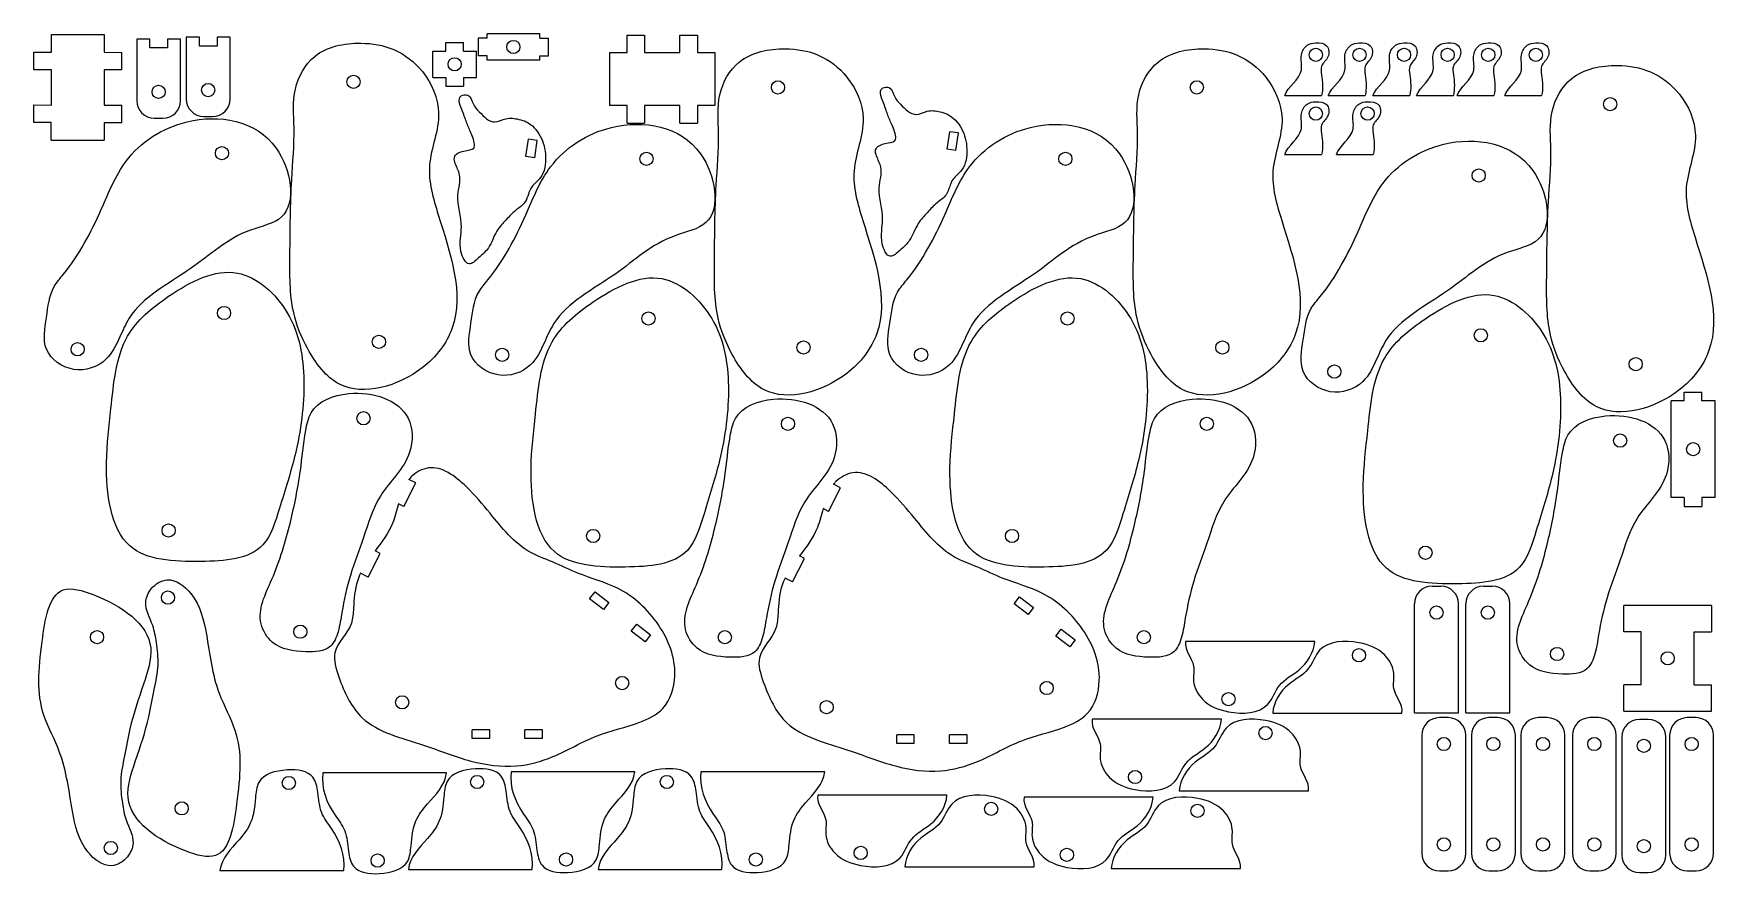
# Model space of a CAD drawing. Header units: inches. Extents: x 0 to 24, y 0 to 12.
import ezdxf

# ---------------------------------------------------------------- set-up
doc = ezdxf.new("R2010")
doc.units = ezdxf.units.IN
doc.header["$MEASUREMENT"] = 0

msp = doc.modelspace()

# ---------------------------------------------------------------- linework, layer by layer
at = {"color": 7, "linetype": 'Continuous', "lineweight": 15}
for p, q in [((0.278, 11.706), (0.279, 11.956)), ((0.279, 11.956), (1.029, 11.955)), ((1.029, 11.955), (1.028, 11.705)), ((1.676, 11.892), (1.489, 11.892)), ((1.489, 11.892), (1.489, 11.017)), ((1.676, 11.767), (1.676, 11.892)), ((1.926, 11.767), (1.676, 11.767)), ((2.114, 11.892), (1.926, 11.892)), ((1.926, 11.892), (1.926, 11.767)), ((2.114, 11.017), (2.114, 11.892)), ((2.381, 11.918), (2.193, 11.918)), ((2.193, 11.918), (2.193, 11.043)), ((2.381, 11.793), (2.381, 11.918)), ((2.631, 11.793), (2.381, 11.793)), ((2.818, 11.918), (2.631, 11.918)), ((2.631, 11.918), (2.631, 11.793)), ((2.818, 11.043), (2.818, 11.918)), ((5.883, 11.844), (6.133, 11.844)), ((5.883, 11.719), (5.883, 11.844)), ((6.133, 11.719), (6.133, 11.844)), ((6.468, 11.905), (6.343, 11.905)), ((6.343, 11.905), (6.343, 11.655)), ((7.218, 11.968), (6.468, 11.968)), ((6.468, 11.905), (6.468, 11.968)), ((7.218, 11.905), (7.218, 11.968)), ((7.218, 11.905), (7.343, 11.905)), ((7.343, 11.655), (7.343, 11.905)), ((8.458, 11.95), (8.708, 11.95)), ((8.458, 11.7), (8.458, 11.95)), ((8.708, 11.95), (8.708, 11.7)), ((9.208, 11.95), (9.458, 11.95)), ((9.208, 11.7), (9.208, 11.95)), ((9.458, 11.95), (9.458, 11.7)), ((0.028, 11.707), (0.278, 11.706)), ((0.028, 11.457), (0.028, 11.707)), ((1.028, 11.705), (1.278, 11.704)), ((1.278, 11.454), (1.278, 11.704)), ((5.696, 11.719), (5.883, 11.719)), ((5.696, 11.349), (5.696, 11.719)), ((6.133, 11.719), (6.321, 11.719)), ((6.321, 11.349), (6.321, 11.719)), ((6.468, 11.655), (6.343, 11.655)), ((6.468, 11.593), (6.468, 11.655)), ((7.218, 11.593), (6.468, 11.593)), ((7.218, 11.593), (7.218, 11.655)), ((7.218, 11.655), (7.343, 11.655)), ((8.208, 11.7), (8.458, 11.7)), ((8.208, 11.7), (8.208, 10.95)), ((8.708, 11.7), (9.208, 11.7)), ((9.458, 11.7), (9.708, 11.7)), ((9.708, 11.7), (9.708, 10.95)), ((0.278, 11.456), (0.028, 11.457)), ((0.277, 10.956), (0.278, 11.456)), ((1.028, 11.455), (1.027, 10.955)), ((1.278, 11.454), (1.028, 11.455)), ((5.696, 11.349), (5.883, 11.349)), ((5.883, 11.349), (5.883, 11.224)), ((6.133, 11.349), (6.133, 11.224)), ((6.133, 11.349), (6.321, 11.349)), ((5.883, 11.224), (6.133, 11.224)), ((17.805, 11.09), (18.329, 11.09)), ((18.425, 11.09), (18.949, 11.09)), ((19.059, 11.09), (19.583, 11.09)), ((19.678, 11.09), (20.202, 11.09)), ((20.255, 11.09), (20.779, 11.09)), ((20.932, 11.09), (21.456, 11.09)), ((0.026, 10.707), (0.027, 10.957)), ((0.027, 10.957), (0.277, 10.956)), ((1.027, 10.955), (1.277, 10.954)), ((1.276, 10.704), (1.277, 10.954)), ((2.443, 10.793), (2.568, 10.793)), ((8.458, 10.95), (8.208, 10.95)), ((8.458, 10.7), (8.458, 10.95)), ((8.708, 10.95), (8.708, 10.7)), ((9.208, 10.95), (8.708, 10.95)), ((9.208, 10.7), (9.208, 10.95)), ((9.458, 10.95), (9.458, 10.7)), ((9.708, 10.95), (9.458, 10.95)), ((0.276, 10.706), (0.026, 10.707)), ((0.276, 10.456), (0.276, 10.706)), ((1.026, 10.705), (1.026, 10.455)), ((1.276, 10.704), (1.026, 10.705)), ((1.739, 10.767), (1.864, 10.767)), ((8.458, 10.7), (8.708, 10.7)), ((9.208, 10.7), (9.458, 10.7)), ((13.009, 10.33), (13.045, 10.577)), ((13.169, 10.559), (13.045, 10.577)), ((13.133, 10.312), (13.169, 10.559)), ((0.276, 10.456), (1.026, 10.455)), ((7.022, 10.223), (7.058, 10.471)), ((7.182, 10.452), (7.058, 10.471)), ((7.146, 10.205), (7.182, 10.452)), ((13.133, 10.312), (13.009, 10.33)), ((7.146, 10.205), (7.022, 10.223)), ((17.805, 10.255), (18.329, 10.255)), ((18.54, 10.255), (19.064, 10.255)), ((23.297, 5.38), (23.297, 6.755)), ((23.484, 6.755), (23.297, 6.755)), ((23.484, 6.88), (23.734, 6.88)), ((23.484, 6.755), (23.484, 6.88)), ((23.734, 6.755), (23.734, 6.88)), ((23.922, 6.755), (23.734, 6.755)), ((23.922, 5.38), (23.922, 6.755)), ((5.288, 5.255), (5.458, 5.589)), ((5.458, 5.589), (5.359, 5.639)), ((11.321, 5.184), (11.491, 5.519)), ((11.491, 5.519), (11.392, 5.569)), ((5.288, 5.255), (5.211, 5.294)), ((23.484, 5.38), (23.297, 5.38)), ((23.484, 5.38), (23.484, 5.255)), ((23.734, 5.38), (23.734, 5.255)), ((23.922, 5.38), (23.734, 5.38)), ((11.321, 5.184), (11.244, 5.224)), ((23.484, 5.255), (23.734, 5.255)), ((4.777, 4.252), (4.948, 4.586)), ((4.948, 4.586), (4.878, 4.622)), ((10.81, 4.182), (10.981, 4.516)), ((10.981, 4.516), (10.911, 4.552)), ((4.777, 4.252), (4.671, 4.306)), ((10.81, 4.182), (10.704, 4.236)), ((19.899, 4.122), (20.024, 4.122)), ((20.63, 4.122), (20.755, 4.122)), ((7.926, 3.943), (8.003, 4.042)), ((8.124, 3.79), (7.926, 3.943)), ((8.003, 4.042), (8.2, 3.889)), ((8.2, 3.889), (8.124, 3.79)), ((13.959, 3.873), (14.036, 3.972)), ((14.157, 3.72), (13.959, 3.873)), ((14.036, 3.972), (14.233, 3.819)), ((19.649, 2.322), (19.649, 3.872)), ((20.274, 2.322), (20.274, 3.872)), ((20.38, 2.322), (20.38, 3.872)), ((21.005, 2.322), (21.005, 3.872)), ((22.623, 3.473), (22.623, 3.848)), ((23.873, 3.848), (22.623, 3.848)), ((23.873, 3.848), (23.873, 3.473)), ((14.233, 3.819), (14.157, 3.72)), ((8.519, 3.484), (8.596, 3.583)), ((8.717, 3.331), (8.519, 3.484)), ((8.596, 3.583), (8.793, 3.43)), ((8.793, 3.43), (8.717, 3.331)), ((14.552, 3.414), (14.629, 3.513)), ((14.75, 3.261), (14.552, 3.414)), ((14.629, 3.513), (14.826, 3.36)), ((14.826, 3.36), (14.75, 3.261)), ((22.873, 3.473), (22.623, 3.473)), ((22.873, 2.723), (22.873, 3.473)), ((23.623, 2.723), (23.623, 3.473)), ((23.623, 3.473), (23.873, 3.473)), ((18.233, 3.337), (16.396, 3.337)), ((22.873, 2.723), (22.623, 2.723)), ((22.623, 2.348), (22.623, 2.723)), ((23.623, 2.723), (23.873, 2.723)), ((23.873, 2.348), (23.873, 2.723)), ((16.905, 2.232), (15.068, 2.232)), ((17.634, 2.321), (19.471, 2.321)), ((19.649, 2.322), (20.274, 2.322)), ((20.128, 2.255), (20.003, 2.255)), ((20.38, 2.322), (21.005, 2.322)), ((20.833, 2.255), (20.708, 2.255)), ((21.537, 2.255), (21.412, 2.255)), ((22.268, 2.255), (22.143, 2.255)), ((22.623, 2.348), (23.873, 2.348)), ((22.972, 2.229), (22.847, 2.229)), ((23.651, 2.255), (23.526, 2.255)), ((6.508, 2.082), (6.258, 2.082)), ((6.258, 1.957), (6.258, 2.082)), ((6.508, 1.957), (6.258, 1.957)), ((6.508, 1.957), (6.508, 2.082)), ((7.258, 2.082), (7.008, 2.082)), ((7.008, 1.957), (7.008, 2.082)), ((7.258, 1.957), (7.008, 1.957)), ((7.258, 1.957), (7.258, 2.082)), ((12.541, 2.012), (12.291, 2.012)), ((12.291, 1.887), (12.291, 2.012)), ((12.541, 1.887), (12.541, 2.012)), ((13.291, 2.012), (13.041, 2.012)), ((13.041, 1.887), (13.041, 2.012)), ((13.291, 1.887), (13.291, 2.012)), ((19.753, 2.005), (19.753, 0.33)), ((20.378, 0.33), (20.378, 2.005)), ((20.458, 2.005), (20.458, 0.33)), ((21.083, 0.33), (21.083, 2.005)), ((21.162, 2.005), (21.162, 0.33)), ((21.787, 0.33), (21.787, 2.005)), ((21.893, 2.005), (21.893, 0.33)), ((22.518, 0.33), (22.518, 2.005)), ((22.597, 1.979), (22.597, 0.304)), ((23.222, 0.304), (23.222, 1.979)), ((23.276, 2.005), (23.276, 0.33)), ((23.901, 0.33), (23.901, 2.005)), ((12.541, 1.887), (12.291, 1.887)), ((13.291, 1.887), (13.041, 1.887)), ((5.893, 1.47), (4.134, 1.47)), ((8.57, 1.486), (6.811, 1.486)), ((11.267, 1.486), (9.508, 1.486)), ((16.306, 1.216), (18.143, 1.216)), ((13.005, 1.154), (11.168, 1.154)), ((15.937, 1.127), (14.1, 1.127)), ((2.673, 0.082), (4.432, 0.082)), ((5.35, 0.097), (7.109, 0.097)), ((8.046, 0.097), (9.805, 0.097)), ((12.406, 0.138), (14.243, 0.138)), ((15.338, 0.111), (17.175, 0.111)), ((20.003, 0.08), (20.128, 0.08)), ((20.708, 0.08), (20.833, 0.08)), ((21.412, 0.08), (21.537, 0.08)), ((22.143, 0.08), (22.268, 0.08)), ((22.847, 0.054), (22.972, 0.054)), ((23.526, 0.08), (23.651, 0.08))]:
    msp.add_line(p, q, dxfattribs=at)
for centre, radius in [((6.843, 11.78), 0.0938), ((18.248, 11.669), 0.0938), ((18.867, 11.669), 0.0938), ((19.501, 11.669), 0.0938), ((20.121, 11.669), 0.0938), ((20.698, 11.669), 0.0938), ((21.375, 11.669), 0.0938), ((6.008, 11.534), 0.0938), ((4.57, 11.285), 0.0938), ((10.603, 11.206), 0.0938), ((16.557, 11.206), 0.0938), ((1.801, 11.142), 0.0938), ((2.506, 11.168), 0.0938), ((22.431, 10.968), 0.0938), ((18.248, 10.834), 0.0938), ((18.983, 10.834), 0.0938), ((2.701, 10.271), 0.0938), ((8.734, 10.192), 0.0938), ((14.688, 10.192), 0.0938), ((20.562, 9.954), 0.0938), ((2.731, 8.002), 0.0938), ((8.764, 7.923), 0.0938), ((14.718, 7.923), 0.0938), ((4.932, 7.592), 0.0938), ((20.592, 7.685), 0.0938), ((0.65, 7.487), 0.0938), ((6.683, 7.408), 0.0938), ((10.965, 7.512), 0.0938), ((12.637, 7.408), 0.0938), ((16.919, 7.512), 0.0938), ((18.511, 7.17), 0.0938), ((22.793, 7.275), 0.0938), ((4.712, 6.507), 0.0938), ((10.745, 6.428), 0.0938), ((16.699, 6.428), 0.0938), ((22.573, 6.19), 0.0938), ((23.609, 6.067), 0.0938), ((1.943, 4.914), 0.0938), ((7.977, 4.835), 0.0938), ((13.93, 4.835), 0.0938), ((19.805, 4.597), 0.0938), ((1.934, 3.96), 0.0938), ((19.962, 3.747), 0.0938), ((20.692, 3.747), 0.0938), ((0.926, 3.398), 0.0938), ((3.815, 3.476), 0.0938), ((9.848, 3.397), 0.0938), ((15.802, 3.397), 0.0938), ((18.86, 3.141), 0.0938), ((21.676, 3.159), 0.0938), ((23.248, 3.098), 0.0938), ((8.389, 2.746), 0.0938), ((14.422, 2.676), 0.0938), ((5.262, 2.473), 0.0938), ((11.295, 2.403), 0.0938), ((17.006, 2.517), 0.0938), ((17.533, 2.036), 0.0938), ((20.066, 1.88), 0.0938), ((20.77, 1.88), 0.0938), ((21.475, 1.88), 0.0938), ((22.205, 1.88), 0.0938), ((22.91, 1.854), 0.0938), ((23.588, 1.88), 0.0938), ((15.678, 1.412), 0.0938), ((3.651, 1.327), 0.0937), ((6.329, 1.342), 0.0937), ((9.025, 1.342), 0.0937), ((2.129, 0.967), 0.0938), ((13.633, 0.959), 0.0938), ((16.565, 0.931), 0.0938), ((1.121, 0.404), 0.0938), ((20.066, 0.455), 0.0938), ((20.77, 0.455), 0.0938), ((21.475, 0.455), 0.0938), ((22.205, 0.455), 0.0938), ((22.91, 0.429), 0.0938), ((23.588, 0.455), 0.0938), ((4.914, 0.225), 0.0937), ((7.591, 0.241), 0.0937), ((10.288, 0.241), 0.0937), ((11.779, 0.334), 0.0938), ((14.71, 0.307), 0.0938)]:
    msp.add_circle(centre, radius, dxfattribs=at)
for centre, start, end in [((2.443, 11.043), 180, 270), ((2.568, 11.043), 270, 0), ((1.739, 11.017), 180, 270), ((1.864, 11.017), 270, 0), ((19.899, 3.872), 90, 180), ((20.024, 3.872), 0, 90), ((20.63, 3.872), 90, 180), ((20.755, 3.872), 0, 90), ((20.003, 2.005), 90, 180), ((20.128, 2.005), 0, 90), ((20.708, 2.005), 90, 180), ((20.833, 2.005), 0, 90), ((21.412, 2.005), 90, 180), ((21.537, 2.005), 0, 90), ((22.143, 2.005), 90, 180), ((22.268, 2.005), 0, 90), ((22.847, 1.979), 90, 180), ((22.972, 1.979), 0, 90), ((23.526, 2.005), 90, 180), ((23.651, 2.005), 0, 90), ((20.003, 0.33), 180, 270), ((20.128, 0.33), 270, 0), ((20.708, 0.33), 180, 270), ((20.833, 0.33), 270, 0), ((21.412, 0.33), 180, 270), ((21.537, 0.33), 270, 0), ((22.143, 0.33), 180, 270), ((22.268, 0.33), 270, 0), ((22.847, 0.304), 180, 270), ((22.972, 0.304), 270, 0), ((23.526, 0.33), 180, 270), ((23.651, 0.33), 270, 0)]:
    msp.add_arc(centre, 0.25, start, end, dxfattribs=at)
for points, knots in [([(3.726, 10.634), (3.73, 10.387), (3.673, 9.787), (3.67, 8.916), (3.658, 8.084), (3.912, 7.452), (4.438, 6.737), (5.498, 7.045), (6.237, 8.025), (5.855, 9.11), (5.561, 10.112), (5.884, 10.802), (5.611, 11.433), (5.169, 11.778), (4.611, 11.869), (4.002, 11.751), (3.686, 11.183), (3.723, 10.818), (3.726, 10.634)], [0, 0, 0, 0, 0.060367, 0.147459, 0.214848, 0.259879, 0.31505, 0.412855, 0.470827, 0.603019, 0.661592, 0.723224, 0.774678, 0.816596, 0.855565, 0.911147, 0.955232, 1, 1, 1, 1]), ([(9.759, 10.555), (9.763, 10.308), (9.706, 9.708), (9.703, 8.836), (9.691, 8.005), (9.946, 7.372), (10.471, 6.657), (11.531, 6.966), (12.27, 7.945), (11.888, 9.031), (11.594, 10.033), (11.917, 10.723), (11.644, 11.354), (11.202, 11.699), (10.644, 11.79), (10.035, 11.672), (9.719, 11.104), (9.756, 10.738), (9.759, 10.555)], [0, 0, 0, 0, 0.060367, 0.147459, 0.214848, 0.259879, 0.31505, 0.412855, 0.470827, 0.603019, 0.661592, 0.723224, 0.774678, 0.816596, 0.855565, 0.911147, 0.955232, 1, 1, 1, 1]), ([(15.713, 10.555), (15.717, 10.308), (15.66, 9.708), (15.657, 8.836), (15.644, 8.005), (15.899, 7.372), (16.425, 6.657), (17.484, 6.966), (18.224, 7.945), (17.841, 9.031), (17.548, 10.033), (17.87, 10.723), (17.597, 11.354), (17.155, 11.699), (16.598, 11.79), (15.989, 11.672), (15.672, 11.104), (15.709, 10.738), (15.713, 10.555)], [0, 0, 0, 0, 0.060367, 0.147459, 0.214848, 0.259879, 0.31505, 0.412855, 0.470827, 0.603019, 0.661592, 0.723224, 0.774678, 0.816596, 0.855565, 0.911147, 0.955232, 1, 1, 1, 1]), ([(17.805, 11.09), (17.847, 11.212), (18.104, 11.369), (18.011, 11.651), (18.106, 11.818), (18.255, 11.846), (18.429, 11.828), (18.448, 11.621), (18.307, 11.529), (18.34, 11.321), (18.351, 11.189), (18.329, 11.09)], [0, 0, 0, 0, 0.237102, 0.355085, 0.44147, 0.511004, 0.597826, 0.684225, 0.771372, 0.837925, 1, 1, 1, 1]), ([(18.425, 11.09), (18.467, 11.212), (18.724, 11.369), (18.63, 11.651), (18.726, 11.818), (18.875, 11.846), (19.049, 11.828), (19.067, 11.621), (18.927, 11.529), (18.96, 11.321), (18.971, 11.189), (18.949, 11.09)], [0, 0, 0, 0, 0.237102, 0.355085, 0.44147, 0.511004, 0.597826, 0.684225, 0.771372, 0.837925, 1, 1, 1, 1]), ([(19.059, 11.09), (19.101, 11.212), (19.358, 11.369), (19.265, 11.651), (19.36, 11.818), (19.509, 11.846), (19.683, 11.828), (19.701, 11.621), (19.561, 11.529), (19.594, 11.321), (19.605, 11.189), (19.583, 11.09)], [0, 0, 0, 0, 0.237102, 0.355085, 0.44147, 0.511004, 0.597826, 0.684225, 0.771372, 0.837925, 1, 1, 1, 1]), ([(19.678, 11.09), (19.721, 11.212), (19.977, 11.369), (19.884, 11.651), (19.98, 11.818), (20.129, 11.846), (20.303, 11.828), (20.321, 11.621), (20.18, 11.529), (20.214, 11.321), (20.224, 11.189), (20.202, 11.09)], [0, 0, 0, 0, 0.237102, 0.355085, 0.44147, 0.511004, 0.597826, 0.684225, 0.771372, 0.837925, 1, 1, 1, 1]), ([(20.255, 11.09), (20.297, 11.212), (20.554, 11.369), (20.461, 11.651), (20.556, 11.818), (20.705, 11.846), (20.879, 11.828), (20.897, 11.621), (20.757, 11.529), (20.79, 11.321), (20.801, 11.189), (20.779, 11.09)], [0, 0, 0, 0, 0.237102, 0.355085, 0.44147, 0.511004, 0.597826, 0.684225, 0.771372, 0.837925, 1, 1, 1, 1]), ([(20.932, 11.09), (20.974, 11.212), (21.231, 11.369), (21.138, 11.651), (21.233, 11.818), (21.382, 11.846), (21.556, 11.828), (21.575, 11.621), (21.434, 11.529), (21.467, 11.321), (21.478, 11.189), (21.456, 11.09)], [0, 0, 0, 0, 0.237102, 0.355085, 0.44147, 0.511004, 0.597826, 0.684225, 0.771372, 0.837925, 1, 1, 1, 1]), ([(21.587, 10.317), (21.591, 10.07), (21.534, 9.47), (21.531, 8.598), (21.519, 7.767), (21.774, 7.134), (22.299, 6.419), (23.359, 6.728), (24.098, 7.708), (23.716, 8.793), (23.422, 9.795), (23.745, 10.485), (23.472, 11.116), (23.03, 11.461), (22.472, 11.552), (21.863, 11.434), (21.547, 10.866), (21.584, 10.501), (21.587, 10.317)], [0, 0, 0, 0, 0.060367, 0.147459, 0.214848, 0.259879, 0.31505, 0.412855, 0.470827, 0.603019, 0.661592, 0.723224, 0.774678, 0.816596, 0.855565, 0.911147, 0.955232, 1, 1, 1, 1]), ([(6.213, 8.7), (6.255, 8.697), (6.366, 8.803), (6.515, 8.93), (6.583, 9.16), (6.738, 9.321), (6.864, 9.463), (7.013, 9.552), (7.052, 9.679), (7.098, 9.812), (7.278, 9.932), (7.321, 10.228), (7.249, 10.519), (7.083, 10.707), (6.897, 10.761), (6.742, 10.785), (6.546, 10.664), (6.383, 10.834), (6.262, 10.959), (6.235, 11.116), (6.019, 11.09), (6.132, 10.851), (6.185, 10.678), (6.256, 10.531), (6.327, 10.316), (6.13, 10.314), (5.983, 10.245), (6.022, 10.093), (6.118, 9.935), (6.008, 9.619), (6.149, 9.251), (6.047, 8.948), (6.158, 8.704), (6.213, 8.7)], [0, 0, 0, 0, 0.025479, 0.057543, 0.099956, 0.133034, 0.163896, 0.19156, 0.21193, 0.22561, 0.258492, 0.308276, 0.356004, 0.401629, 0.418999, 0.448323, 0.474483, 0.516873, 0.538668, 0.562806, 0.577899, 0.616936, 0.64534, 0.673284, 0.701187, 0.724121, 0.750378, 0.764142, 0.79167, 0.838296, 0.910523, 0.966354, 1, 1, 1, 1]), ([(12.2, 8.807), (12.242, 8.804), (12.353, 8.91), (12.502, 9.037), (12.571, 9.266), (12.726, 9.427), (12.851, 9.57), (13, 9.658), (13.039, 9.786), (13.085, 9.919), (13.265, 10.039), (13.308, 10.335), (13.236, 10.626), (13.07, 10.814), (12.884, 10.868), (12.729, 10.892), (12.533, 10.771), (12.37, 10.941), (12.25, 11.065), (12.222, 11.223), (12.006, 11.197), (12.119, 10.958), (12.172, 10.785), (12.243, 10.637), (12.314, 10.423), (12.117, 10.421), (11.971, 10.352), (12.009, 10.2), (12.105, 10.041), (11.995, 9.725), (12.136, 9.358), (12.035, 9.054), (12.145, 8.811), (12.2, 8.807)], [0, 0, 0, 0, 0.025479, 0.057543, 0.099956, 0.133034, 0.163896, 0.19156, 0.21193, 0.22561, 0.258492, 0.308276, 0.356004, 0.401629, 0.418999, 0.448323, 0.474483, 0.516873, 0.538668, 0.562806, 0.577899, 0.616936, 0.64534, 0.673284, 0.701187, 0.724121, 0.750378, 0.764142, 0.79167, 0.838296, 0.910523, 0.966354, 1, 1, 1, 1]), ([(0.449, 8.553), (0.402, 8.495), (0.25, 8.324), (0.217, 7.942), (0.117, 7.452), (0.585, 7.114), (1.073, 7.281), (1.241, 7.639), (1.481, 8.189), (2.27, 8.574), (2.886, 9.167), (3.804, 9.334), (3.574, 10.686), (2.246, 10.889), (1.314, 10.281), (0.959, 9.373), (0.676, 8.833), (0.449, 8.553)], [0, 0, 0, 0, 0.02086, 0.063863, 0.106625, 0.152099, 0.197955, 0.233554, 0.26154, 0.367581, 0.464213, 0.509543, 0.602655, 0.72773, 0.825803, 0.898573, 1, 1, 1, 1]), ([(17.805, 10.255), (17.847, 10.377), (18.104, 10.534), (18.011, 10.816), (18.106, 10.983), (18.255, 11.011), (18.429, 10.993), (18.448, 10.786), (18.307, 10.694), (18.34, 10.486), (18.351, 10.354), (18.329, 10.255)], [0, 0, 0, 0, 0.237102, 0.355085, 0.44147, 0.511004, 0.597826, 0.684225, 0.771372, 0.837925, 1, 1, 1, 1]), ([(18.54, 10.255), (18.582, 10.377), (18.839, 10.534), (18.746, 10.816), (18.841, 10.983), (18.99, 11.011), (19.164, 10.993), (19.182, 10.786), (19.042, 10.694), (19.075, 10.486), (19.086, 10.354), (19.064, 10.255)], [0, 0, 0, 0, 0.237102, 0.355085, 0.44147, 0.511004, 0.597826, 0.684225, 0.771372, 0.837925, 1, 1, 1, 1]), ([(6.482, 8.474), (6.435, 8.416), (6.283, 8.244), (6.25, 7.863), (6.15, 7.373), (6.618, 7.035), (7.106, 7.201), (7.274, 7.56), (7.514, 8.11), (8.303, 8.495), (8.919, 9.088), (9.837, 9.255), (9.607, 10.606), (8.279, 10.809), (7.347, 10.201), (6.992, 9.294), (6.709, 8.753), (6.482, 8.474)], [0, 0, 0, 0, 0.02086, 0.063863, 0.106625, 0.152099, 0.197955, 0.233554, 0.26154, 0.367581, 0.464213, 0.509543, 0.602655, 0.72773, 0.825803, 0.898573, 1, 1, 1, 1]), ([(12.435, 8.474), (12.389, 8.416), (12.237, 8.244), (12.203, 7.863), (12.104, 7.373), (12.571, 7.035), (13.06, 7.201), (13.228, 7.56), (13.468, 8.11), (14.257, 8.495), (14.873, 9.088), (15.79, 9.255), (15.56, 10.606), (14.233, 10.809), (13.301, 10.201), (12.946, 9.294), (12.663, 8.753), (12.435, 8.474)], [0, 0, 0, 0, 0.02086, 0.063863, 0.106625, 0.152099, 0.197955, 0.233554, 0.26154, 0.367581, 0.464213, 0.509543, 0.602655, 0.72773, 0.825803, 0.898573, 1, 1, 1, 1]), ([(18.31, 8.236), (18.263, 8.178), (18.111, 8.007), (18.078, 7.625), (17.978, 7.135), (18.446, 6.797), (18.934, 6.963), (19.102, 7.322), (19.342, 7.872), (20.131, 8.257), (20.747, 8.85), (21.665, 9.017), (21.435, 10.368), (20.107, 10.571), (19.175, 9.964), (18.82, 9.056), (18.537, 8.516), (18.31, 8.236)], [0, 0, 0, 0, 0.02086, 0.063863, 0.106625, 0.152099, 0.197955, 0.233554, 0.26154, 0.367581, 0.464213, 0.509543, 0.602655, 0.72773, 0.825803, 0.898573, 1, 1, 1, 1]), ([(1.061, 5.875), (1.054, 5.444), (1.166, 4.512), (2.353, 4.45), (3.308, 4.518), (3.542, 5.316), (3.785, 6.06), (3.918, 7.017), (3.755, 8.01), (2.905, 8.792), (1.973, 8.3), (1.216, 7.671), (1.139, 6.718), (1.065, 6.147), (1.061, 5.875)], [0, 0, 0, 0, 0.109929, 0.202397, 0.284224, 0.335388, 0.405959, 0.501198, 0.58986, 0.671199, 0.763591, 0.836455, 0.930609, 1, 1, 1, 1]), ([(7.094, 5.796), (7.087, 5.365), (7.199, 4.433), (8.386, 4.37), (9.341, 4.439), (9.575, 5.237), (9.818, 5.981), (9.951, 6.938), (9.788, 7.931), (8.938, 8.712), (8.006, 8.22), (7.249, 7.592), (7.172, 6.638), (7.099, 6.068), (7.094, 5.796)], [0, 0, 0, 0, 0.109929, 0.202397, 0.284224, 0.335388, 0.405959, 0.501198, 0.58986, 0.671199, 0.763591, 0.836455, 0.930609, 1, 1, 1, 1]), ([(13.048, 5.796), (13.041, 5.365), (13.153, 4.433), (14.34, 4.37), (15.295, 4.439), (15.529, 5.237), (15.772, 5.981), (15.905, 6.938), (15.742, 7.931), (14.892, 8.712), (13.959, 8.22), (13.203, 7.592), (13.126, 6.638), (13.052, 6.068), (13.048, 5.796)], [0, 0, 0, 0, 0.109929, 0.202397, 0.284224, 0.335388, 0.405959, 0.501198, 0.58986, 0.671199, 0.763591, 0.836455, 0.930609, 1, 1, 1, 1]), ([(18.922, 5.558), (18.915, 5.127), (19.027, 4.195), (20.214, 4.133), (21.169, 4.201), (21.403, 4.999), (21.646, 5.743), (21.779, 6.7), (21.616, 7.693), (20.766, 8.474), (19.834, 7.982), (19.077, 7.354), (19, 6.4), (18.927, 5.83), (18.922, 5.558)], [0, 0, 0, 0, 0.109929, 0.202397, 0.284224, 0.335388, 0.405959, 0.501198, 0.58986, 0.671199, 0.763591, 0.836455, 0.930609, 1, 1, 1, 1]), ([(3.892, 6.332), (3.858, 6.139), (3.82, 5.708), (3.675, 4.987), (3.468, 4.292), (3.152, 3.693), (3.439, 3.234), (3.837, 3.181), (4.247, 3.196), (4.367, 3.493), (4.415, 3.833), (4.515, 4.29), (4.729, 4.828), (4.91, 5.468), (5.423, 5.894), (5.411, 6.715), (4.603, 6.964), (3.97, 6.715), (3.907, 6.42), (3.892, 6.332)], [0, 0, 0, 0, 0.062075, 0.14282, 0.234857, 0.305446, 0.33893, 0.391746, 0.4305, 0.455901, 0.486064, 0.544324, 0.605685, 0.674669, 0.755717, 0.807826, 0.906477, 0.971557, 1, 1, 1, 1]), ([(9.925, 6.253), (9.891, 6.06), (9.853, 5.629), (9.708, 4.908), (9.501, 4.213), (9.185, 3.613), (9.472, 3.155), (9.87, 3.102), (10.28, 3.117), (10.4, 3.414), (10.448, 3.754), (10.548, 4.211), (10.762, 4.748), (10.943, 5.388), (11.456, 5.815), (11.444, 6.635), (10.637, 6.885), (10.003, 6.636), (9.94, 6.341), (9.925, 6.253)], [0, 0, 0, 0, 0.062075, 0.14282, 0.234857, 0.305446, 0.33893, 0.391746, 0.4305, 0.455901, 0.486064, 0.544324, 0.605685, 0.674669, 0.755717, 0.807826, 0.906477, 0.971557, 1, 1, 1, 1]), ([(15.878, 6.253), (15.845, 6.06), (15.806, 5.629), (15.661, 4.908), (15.455, 4.213), (15.139, 3.613), (15.426, 3.155), (15.824, 3.102), (16.234, 3.117), (16.354, 3.414), (16.402, 3.754), (16.502, 4.211), (16.716, 4.748), (16.897, 5.388), (17.41, 5.815), (17.398, 6.635), (16.59, 6.885), (15.957, 6.636), (15.894, 6.341), (15.878, 6.253)], [0, 0, 0, 0, 0.062075, 0.14282, 0.234857, 0.305446, 0.33893, 0.391746, 0.4305, 0.455901, 0.486064, 0.544324, 0.605685, 0.674669, 0.755717, 0.807826, 0.906477, 0.971557, 1, 1, 1, 1]), ([(21.753, 6.015), (21.719, 5.822), (21.681, 5.391), (21.536, 4.67), (21.329, 3.975), (21.013, 3.376), (21.3, 2.917), (21.698, 2.864), (22.108, 2.879), (22.228, 3.176), (22.276, 3.516), (22.376, 3.973), (22.59, 4.511), (22.771, 5.15), (23.284, 5.577), (23.272, 6.398), (22.465, 6.647), (21.831, 6.398), (21.768, 6.103), (21.753, 6.015)], [0, 0, 0, 0, 0.062075, 0.14282, 0.234857, 0.305446, 0.33893, 0.391746, 0.4305, 0.455901, 0.486064, 0.544324, 0.605685, 0.674669, 0.755717, 0.807826, 0.906477, 0.971557, 1, 1, 1, 1]), ([(4.671, 4.306), (4.653, 4.27), (4.589, 4.116), (4.574, 3.867), (4.554, 3.501), (4.233, 3.236), (4.391, 2.719), (4.678, 2.1), (5.509, 1.907), (6.207, 1.619), (6.852, 1.525), (7.466, 1.696), (8.004, 2.027), (8.561, 2.14), (9.038, 2.369), (9.211, 2.95), (8.949, 3.614), (8.402, 4.116), (7.82, 4.265), (7.42, 4.466), (6.928, 4.637), (6.566, 5.096), (6.18, 5.558), (5.742, 5.896), (5.459, 5.741), (5.394, 5.678), (5.382, 5.665), (5.37, 5.652), (5.359, 5.639)], [0.111717, 0.111717, 0.111717, 0.111717, 0.1206738, 0.148904, 0.1641659, 0.1987067, 0.2236188, 0.2719587, 0.3405409, 0.3918184, 0.4385, 0.4771503, 0.5271779, 0.5729772, 0.600307, 0.6360403, 0.69068, 0.7469129, 0.7893863, 0.8186818, 0.8437191, 0.9006592, 0.9374826, 0.9804937, 1, 1, 1, 1.0037866, 1.0037866, 1.0037866, 1.0037866]), ([(10.704, 4.236), (10.686, 4.2), (10.622, 4.045), (10.607, 3.797), (10.587, 3.43), (10.266, 3.166), (10.424, 2.649), (10.711, 2.03), (11.542, 1.837), (12.24, 1.549), (12.885, 1.455), (13.499, 1.626), (14.037, 1.956), (14.594, 2.07), (15.071, 2.299), (15.244, 2.88), (14.982, 3.544), (14.435, 4.046), (13.853, 4.195), (13.453, 4.396), (12.961, 4.567), (12.599, 5.026), (12.213, 5.488), (11.775, 5.826), (11.492, 5.671), (11.427, 5.608), (11.415, 5.595), (11.403, 5.582), (11.392, 5.569)], [0.111717, 0.111717, 0.111717, 0.111717, 0.1206738, 0.148904, 0.1641659, 0.1987067, 0.2236188, 0.2719587, 0.3405409, 0.3918184, 0.4385, 0.4771503, 0.5271779, 0.5729772, 0.600307, 0.6360403, 0.69068, 0.7469129, 0.7893863, 0.8186818, 0.8437191, 0.9006592, 0.9374826, 0.9804937, 1, 1, 1, 1.0037866, 1.0037866, 1.0037866, 1.0037866]), ([(5.211, 5.294), (5.187, 5.203), (5.126, 4.952), (4.973, 4.749), (4.878, 4.622)], [0.03110711, 0.03110711, 0.03110711, 0.03110711, 0.05067034, 0.08441647, 0.08441647, 0.08441647, 0.08441647]), ([(11.244, 5.224), (11.22, 5.133), (11.159, 4.882), (11.006, 4.679), (10.911, 4.552)], [0.03110711, 0.03110711, 0.03110711, 0.03110711, 0.05067034, 0.08441647, 0.08441647, 0.08441647, 0.08441647]), ([(0.444, 4.068), (0.238, 3.995), (0.115, 3.174), (0.049, 2.431), (0.474, 1.684), (0.549, 1.002), (0.687, 0.393), (1.089, 0.08), (1.368, 0.25), (1.484, 0.519), (1.329, 0.768), (1.281, 1.065), (1.244, 1.374), (1.322, 1.724), (1.402, 2.189), (1.567, 2.675), (1.833, 3.467), (1.126, 3.948), (0.557, 4.107), (0.444, 4.068)], [0, 0, 0, 0, 0.086473, 0.201224, 0.263841, 0.35744, 0.42531, 0.467876, 0.496265, 0.519241, 0.556864, 0.583624, 0.618875, 0.657601, 0.700502, 0.773447, 0.830648, 0.952544, 1, 1, 1, 1]), ([(2.611, 0.297), (2.817, 0.37), (2.94, 1.19), (3.007, 1.933), (2.581, 2.68), (2.507, 3.362), (2.369, 3.972), (1.966, 4.284), (1.687, 4.114), (1.572, 3.846), (1.726, 3.596), (1.775, 3.299), (1.811, 2.991), (1.733, 2.641), (1.654, 2.175), (1.488, 1.689), (1.222, 0.897), (1.93, 0.416), (2.498, 0.257), (2.611, 0.297)], [0, 0, 0, 0, 0.086473, 0.201224, 0.263841, 0.35744, 0.42531, 0.467876, 0.496265, 0.519241, 0.556864, 0.583624, 0.618875, 0.657601, 0.700502, 0.773447, 0.830648, 0.952544, 1, 1, 1, 1]), ([(16.396, 3.337), (16.376, 3.207), (16.553, 3.048), (16.48, 2.748), (16.642, 2.455), (17.039, 2.293), (17.572, 2.318), (17.703, 2.757), (18.063, 2.927), (18.218, 3.175), (18.233, 3.337)], [0, 0, 0, 0, 0.123491, 0.193734, 0.290835, 0.427926, 0.618704, 0.723847, 0.840531, 1, 1, 1, 1]), ([(19.471, 2.321), (19.49, 2.452), (19.313, 2.611), (19.386, 2.91), (19.224, 3.203), (18.828, 3.365), (18.294, 3.34), (18.163, 2.901), (17.803, 2.731), (17.648, 2.483), (17.634, 2.321)], [0, 0, 0, 0, 0.123491, 0.193734, 0.290835, 0.427926, 0.618704, 0.723847, 0.840531, 1, 1, 1, 1]), ([(15.068, 2.232), (15.048, 2.101), (15.225, 1.942), (15.153, 1.643), (15.315, 1.35), (15.711, 1.188), (16.245, 1.213), (16.375, 1.652), (16.736, 1.822), (16.891, 2.07), (16.905, 2.232)], [0, 0, 0, 0, 0.123491, 0.193734, 0.290835, 0.427926, 0.618704, 0.723847, 0.840531, 1, 1, 1, 1]), ([(18.143, 1.216), (18.163, 1.347), (17.986, 1.505), (18.058, 1.805), (17.896, 2.098), (17.5, 2.26), (16.966, 2.235), (16.836, 1.796), (16.475, 1.626), (16.32, 1.378), (16.306, 1.216)], [0, 0, 0, 0, 0.123491, 0.193734, 0.290835, 0.427926, 0.618704, 0.723847, 0.840531, 1, 1, 1, 1]), ([(4.432, 0.082), (4.458, 0.305), (4.344, 0.584), (4.087, 0.905), (4.077, 1.168), (4.007, 1.488), (3.604, 1.544), (3.205, 1.43), (3.173, 1.065), (3.146, 0.773), (2.899, 0.456), (2.697, 0.265), (2.673, 0.082)], [0, 0, 0, 0, 0.174396, 0.246774, 0.327815, 0.389779, 0.493993, 0.615527, 0.677078, 0.775393, 0.855999, 1, 1, 1, 1]), ([(4.134, 1.47), (4.108, 1.247), (4.221, 0.967), (4.479, 0.647), (4.488, 0.384), (4.558, 0.063), (4.962, 0.008), (5.36, 0.122), (5.393, 0.486), (5.42, 0.779), (5.667, 1.096), (5.869, 1.287), (5.893, 1.47)], [0, 0, 0, 0, 0.174396, 0.246774, 0.327815, 0.389779, 0.493993, 0.615527, 0.677078, 0.775393, 0.855999, 1, 1, 1, 1]), ([(7.109, 0.097), (7.135, 0.321), (7.021, 0.6), (6.764, 0.921), (6.754, 1.184), (6.684, 1.504), (6.281, 1.559), (5.882, 1.446), (5.85, 1.081), (5.823, 0.789), (5.576, 0.471), (5.374, 0.281), (5.35, 0.097)], [0, 0, 0, 0, 0.174396, 0.246774, 0.327815, 0.389779, 0.493993, 0.615527, 0.677078, 0.775393, 0.855999, 1, 1, 1, 1]), ([(6.811, 1.486), (6.785, 1.262), (6.899, 0.983), (7.156, 0.662), (7.166, 0.4), (7.236, 0.079), (7.639, 0.024), (8.038, 0.138), (8.07, 0.502), (8.097, 0.794), (8.344, 1.112), (8.546, 1.303), (8.57, 1.486)], [0, 0, 0, 0, 0.174396, 0.246774, 0.327815, 0.389779, 0.493993, 0.615527, 0.677078, 0.775393, 0.855999, 1, 1, 1, 1]), ([(9.805, 0.097), (9.832, 0.321), (9.718, 0.6), (9.461, 0.921), (9.451, 1.184), (9.381, 1.504), (8.978, 1.559), (8.579, 1.446), (8.547, 1.081), (8.519, 0.789), (8.273, 0.471), (8.071, 0.281), (8.046, 0.097)], [0, 0, 0, 0, 0.174396, 0.246774, 0.327815, 0.389779, 0.493993, 0.615527, 0.677078, 0.775393, 0.855999, 1, 1, 1, 1]), ([(9.508, 1.486), (9.482, 1.262), (9.595, 0.983), (9.852, 0.662), (9.862, 0.4), (9.932, 0.079), (10.335, 0.024), (10.734, 0.138), (10.767, 0.502), (10.794, 0.794), (11.041, 1.112), (11.242, 1.303), (11.267, 1.486)], [0, 0, 0, 0, 0.174396, 0.246774, 0.327815, 0.389779, 0.493993, 0.615527, 0.677078, 0.775393, 0.855999, 1, 1, 1, 1]), ([(11.168, 1.154), (11.149, 1.024), (11.326, 0.865), (11.253, 0.565), (11.415, 0.272), (11.811, 0.111), (12.345, 0.136), (12.476, 0.574), (12.836, 0.744), (12.991, 0.992), (13.005, 1.154)], [0, 0, 0, 0, 0.123491, 0.193734, 0.290835, 0.427926, 0.618704, 0.723847, 0.840531, 1, 1, 1, 1]), ([(14.243, 0.138), (14.263, 0.269), (14.086, 0.428), (14.159, 0.728), (13.997, 1.02), (13.6, 1.182), (13.067, 1.157), (12.936, 0.718), (12.576, 0.549), (12.42, 0.3), (12.406, 0.138)], [0, 0, 0, 0, 0.123491, 0.193734, 0.290835, 0.427926, 0.618704, 0.723847, 0.840531, 1, 1, 1, 1]), ([(14.1, 1.127), (14.08, 0.996), (14.257, 0.837), (14.185, 0.538), (14.347, 0.245), (14.743, 0.083), (15.277, 0.108), (15.407, 0.547), (15.768, 0.717), (15.923, 0.965), (15.937, 1.127)], [0, 0, 0, 0, 0.123491, 0.193734, 0.290835, 0.427926, 0.618704, 0.723847, 0.840531, 1, 1, 1, 1]), ([(17.175, 0.111), (17.195, 0.241), (17.018, 0.4), (17.09, 0.7), (16.928, 0.993), (16.532, 1.154), (15.998, 1.129), (15.868, 0.691), (15.507, 0.521), (15.352, 0.273), (15.338, 0.111)], [0, 0, 0, 0, 0.123491, 0.193734, 0.290835, 0.427926, 0.618704, 0.723847, 0.840531, 1, 1, 1, 1])]:
    msp.add_open_spline(points, degree=3, knots=knots, dxfattribs=at)

doc.saveas('drawing.dxf')
